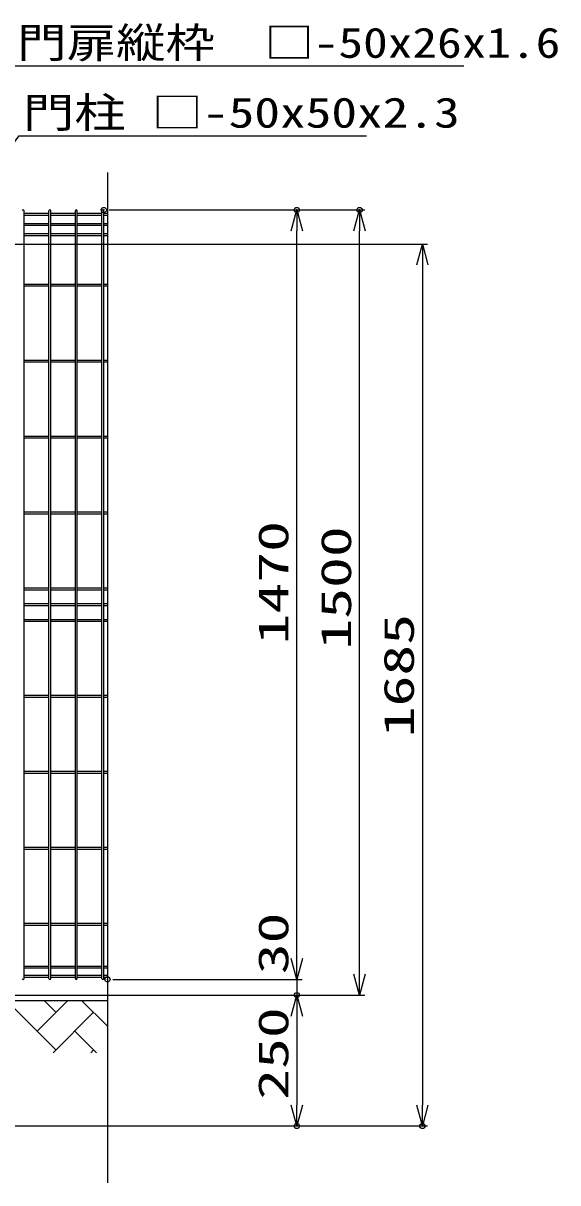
# Model space of a CAD drawing. Units: millimetres, scale not verified. Extents: x -4425 to 4425, y -3150 to 3150.
# Drawn here: x -1355 to -333, y -1228 to 988 of the extents above; entities that cross this region are included whole.
import ezdxf
from ezdxf.enums import TextEntityAlignment as Align

# ---------------------------------------------------------------- set-up
doc = ezdxf.new("R2010")
doc.units = ezdxf.units.MM
doc.header["$LTSCALE"] = 20
doc.header["$PDMODE"] = 32
doc.header["$PDSIZE"] = 10
for name, color, linetype, lineweight in [('0-2_Jﾊﾟﾈﾙ', 3, 'Continuous', 25), ('0-3_外形線', 7, 'Continuous', 25), ('0-4_寸法線', 4, 'Continuous', 25), ('0-5_寸法', 4, 'Continuous', 25), ('0-7_EXTCNT-L', 4, 'Continuous', 25), ('0-E_ハッチング', 4, 'Continuous', 25), ('1-7_LAYER12', 3, 'Continuous', 25)]:
    doc.layers.add(name, color=color, linetype=linetype, lineweight=lineweight)
doc.layers.add('0-6_DEFPOINTS', color=7, linetype='Continuous')
doc.styles.add('ＭＳ ゴシック', font='')
doc.styles.get('ＭＳ ゴシック').set_extended_font_data('MS Gothic')

# ---------------------------------------------------------------- blocks, each defined once
blk = doc.blocks.new('_Open30')
at = {"layer": '0-5_寸法'}
blk.add_line((0, 0), (-20, 0), dxfattribs=at)
blk.add_lwpolyline([(-20, 5.36), (0, 0), (-20, -5.36)], dxfattribs=at)

msp = doc.modelspace()

# ---------------------------------------------------------------- linework, layer by layer
at = {"layer": '0-2_Jﾊﾟﾈﾙ'}
for p, q in [((-1353.48, -837.59), (-1353.48, 628.81)), ((-1306.31, 623.98), (-1353.48, 623.98)), ((-1306.31, 620.38), (-1353.48, 620.38)), ((-1306.31, -837.59), (-1306.31, 628.81)), ((-1302.71, -837.59), (-1302.71, 628.81)), ((-1255.54, 623.98), (-1302.71, 623.98)), ((-1255.54, 620.38), (-1302.71, 620.38)), ((-1255.54, -837.59), (-1255.54, 628.81)), ((-1251.94, -837.59), (-1251.94, 628.81)), ((-1204.77, 623.98), (-1251.94, 623.98)), ((-1204.77, 620.38), (-1251.94, 620.38)), ((-1204.77, -837.59), (-1204.77, 628.81)), ((-1201.17, -837.59), (-1201.17, 628.81)), ((-1194.16, 623.98), (-1201.17, 623.98)), ((-1194.16, 620.38), (-1201.17, 620.38)), ((-1306.31, 604.41), (-1353.48, 604.41)), ((-1306.31, 600.81), (-1353.48, 600.81)), ((-1255.54, 604.41), (-1302.71, 604.41)), ((-1255.54, 600.81), (-1302.71, 600.81)), ((-1204.77, 604.41), (-1251.94, 604.41)), ((-1204.77, 600.81), (-1251.94, 600.81)), ((-1194.16, 604.41), (-1201.17, 604.41)), ((-1194.16, 600.81), (-1201.17, 600.81)), ((-1306.31, 584.83), (-1353.48, 584.83)), ((-1306.31, 581.23), (-1353.48, 581.23)), ((-1255.54, 584.83), (-1302.71, 584.83)), ((-1255.54, 581.23), (-1302.71, 581.23)), ((-1204.77, 584.83), (-1251.94, 584.83)), ((-1204.77, 581.23), (-1251.94, 581.23)), ((-1194.16, 584.83), (-1201.17, 584.83)), ((-1194.16, 581.23), (-1201.17, 581.23)), ((-1306.31, 488.41), (-1353.48, 488.41)), ((-1255.54, 488.41), (-1302.71, 488.41)), ((-1204.77, 488.41), (-1251.94, 488.41)), ((-1194.16, 488.41), (-1201.17, 488.41)), ((-1306.31, 484.81), (-1353.48, 484.81)), ((-1255.54, 484.81), (-1302.71, 484.81)), ((-1204.77, 484.81), (-1251.94, 484.81)), ((-1194.16, 484.81), (-1201.17, 484.81)), ((-1306.31, 343.28), (-1353.48, 343.28)), ((-1306.31, 339.68), (-1353.48, 339.68)), ((-1255.54, 343.28), (-1302.71, 343.28)), ((-1255.54, 339.68), (-1302.71, 339.68)), ((-1204.77, 343.28), (-1251.94, 343.28)), ((-1204.77, 339.68), (-1251.94, 339.68)), ((-1194.16, 343.28), (-1201.17, 343.28)), ((-1194.16, 339.68), (-1201.17, 339.68)), ((-1306.31, 198.16), (-1353.48, 198.16)), ((-1306.31, 194.56), (-1353.48, 194.56)), ((-1255.54, 198.16), (-1302.71, 198.16)), ((-1255.54, 194.56), (-1302.71, 194.56)), ((-1204.77, 198.16), (-1251.94, 198.16)), ((-1204.77, 194.56), (-1251.94, 194.56)), ((-1194.16, 198.16), (-1201.17, 198.16)), ((-1194.16, 194.56), (-1201.17, 194.56)), ((-1306.31, 53.03), (-1353.48, 53.03)), ((-1306.31, 49.43), (-1353.48, 49.43)), ((-1255.54, 53.03), (-1302.71, 53.03)), ((-1255.54, 49.43), (-1302.71, 49.43)), ((-1204.77, 53.03), (-1251.94, 53.03)), ((-1204.77, 49.43), (-1251.94, 49.43)), ((-1194.16, 53.03), (-1201.17, 53.03)), ((-1194.16, 49.43), (-1201.17, 49.43)), ((-1306.31, -92.09), (-1353.48, -92.09)), ((-1306.31, -95.69), (-1353.48, -95.69)), ((-1255.54, -92.09), (-1302.71, -92.09)), ((-1255.54, -95.69), (-1302.71, -95.69)), ((-1204.77, -92.09), (-1251.94, -92.09)), ((-1204.77, -95.69), (-1251.94, -95.69)), ((-1194.16, -92.09), (-1201.17, -92.09)), ((-1194.16, -95.69), (-1201.17, -95.69)), ((-1306.31, -122.09), (-1353.48, -122.09)), ((-1306.31, -125.69), (-1353.48, -125.69)), ((-1255.54, -122.09), (-1302.71, -122.09)), ((-1255.54, -125.69), (-1302.71, -125.69)), ((-1204.77, -122.09), (-1251.94, -122.09)), ((-1204.77, -125.69), (-1251.94, -125.69)), ((-1194.16, -122.09), (-1201.17, -122.09)), ((-1194.16, -125.69), (-1201.17, -125.69)), ((-1306.31, -152.09), (-1353.48, -152.09)), ((-1255.54, -152.09), (-1302.71, -152.09)), ((-1204.77, -152.09), (-1251.94, -152.09)), ((-1194.16, -152.09), (-1201.17, -152.09)), ((-1306.31, -155.69), (-1353.48, -155.69)), ((-1255.54, -155.69), (-1302.71, -155.69)), ((-1204.77, -155.69), (-1251.94, -155.69)), ((-1194.16, -155.69), (-1201.17, -155.69)), ((-1306.31, -297.22), (-1353.48, -297.22)), ((-1306.31, -300.82), (-1353.48, -300.82)), ((-1255.54, -297.22), (-1302.71, -297.22)), ((-1255.54, -300.82), (-1302.71, -300.82)), ((-1204.77, -297.22), (-1251.94, -297.22)), ((-1204.77, -300.82), (-1251.94, -300.82)), ((-1194.16, -297.22), (-1201.17, -297.22)), ((-1194.16, -300.82), (-1201.17, -300.82)), ((-1306.31, -442.34), (-1353.48, -442.34)), ((-1255.54, -442.34), (-1302.71, -442.34)), ((-1204.77, -442.34), (-1251.94, -442.34)), ((-1194.16, -442.34), (-1201.17, -442.34)), ((-1306.31, -445.94), (-1353.48, -445.94)), ((-1255.54, -445.94), (-1302.71, -445.94)), ((-1204.77, -445.94), (-1251.94, -445.94)), ((-1194.16, -445.94), (-1201.17, -445.94)), ((-1306.31, -587.47), (-1353.48, -587.47)), ((-1306.31, -591.07), (-1353.48, -591.07)), ((-1255.54, -587.47), (-1302.71, -587.47)), ((-1255.54, -591.07), (-1302.71, -591.07)), ((-1204.77, -587.47), (-1251.94, -587.47)), ((-1204.77, -591.07), (-1251.94, -591.07)), ((-1194.16, -587.47), (-1201.17, -587.47)), ((-1194.16, -591.07), (-1201.17, -591.07)), ((-1306.31, -732.59), (-1353.48, -732.59)), ((-1306.31, -736.19), (-1353.48, -736.19)), ((-1255.54, -732.59), (-1302.71, -732.59)), ((-1255.54, -736.19), (-1302.71, -736.19)), ((-1204.77, -732.59), (-1251.94, -732.59)), ((-1204.77, -736.19), (-1251.94, -736.19)), ((-1194.16, -732.59), (-1201.17, -732.59)), ((-1194.16, -736.19), (-1201.17, -736.19)), ((-1306.31, -814.59), (-1353.48, -814.59)), ((-1306.31, -818.19), (-1353.48, -818.19)), ((-1255.54, -814.59), (-1302.71, -814.59)), ((-1255.54, -818.19), (-1302.71, -818.19)), ((-1204.77, -814.59), (-1251.94, -814.59)), ((-1204.77, -818.19), (-1251.94, -818.19)), ((-1194.16, -814.59), (-1201.17, -814.59)), ((-1194.16, -818.19), (-1201.17, -818.19)), ((-1306.31, -832.19), (-1353.48, -832.19)), ((-1306.31, -835.79), (-1353.48, -835.79)), ((-1255.54, -832.19), (-1302.71, -832.19)), ((-1255.54, -835.79), (-1302.71, -835.79)), ((-1204.77, -832.19), (-1251.94, -832.19)), ((-1204.77, -835.79), (-1251.94, -835.79)), ((-1194.16, -832.19), (-1201.17, -832.19)), ((-1194.16, -835.79), (-1201.17, -835.79))]:
    msp.add_line(p, q, dxfattribs=at)
for centre, start, end in [((-1355.28, 628.81), 0, 180), ((-1304.51, 628.81), 0, 180), ((-1253.74, 628.81), 0, 180), ((-1202.97, 628.81), 0, 180), ((-1355.28, -837.59), 180, 0), ((-1304.51, -837.59), 180, 0), ((-1253.74, -837.59), 180, 0), ((-1202.97, -837.59), 180, 0)]:
    msp.add_arc(centre, 1.8, start, end, dxfattribs=at)
at = {"layer": '0-3_外形線'}
msp.add_line((-1394.16, -879.39), (-1194.16, -879.39), dxfattribs=at)
at = {"layer": '0-4_寸法線'}
for p, q in [((-1191.17, 630.61), (-822.14, 630.61)), ((-1191.17, 630.61), (-702.14, 630.61)), ((-832.14, -799.39), (-832.14, 590.61)), ((-712.14, -829.39), (-712.14, 590.61)), ((-1507.66, 565.61), (-582.14, 565.61)), ((-592.14, 525.61), (-592.14, -1079.39)), ((-832.14, -799.39), (-832.14, -759.39)), ((-1184.16, -839.39), (-822.14, -839.39)), ((-1184.16, -839.39), (-822.14, -839.39)), ((-832.14, -839.39), (-832.14, -869.39)), ((-1384.21, -869.39), (-702.14, -869.39)), ((-1384.21, -869.39), (-822.14, -869.39)), ((-1384.21, -869.39), (-822.14, -869.39)), ((-832.14, -909.39), (-832.14, -949.39)), ((-832.14, -909.39), (-832.14, -1079.39)), ((-1509.16, -1119.39), (-582.14, -1119.39)), ((-1509.16, -1119.39), (-822.14, -1119.39))]:
    msp.add_line(p, q, dxfattribs=at)
at = {"layer": '0-6_DEFPOINTS'}
for p in [(-1201.17, 630.61), (-832.14, 630.61), (-712.14, 630.61), (-1194.16, -839.39), (-832.14, -869.39), (-832.14, -1119.39), (-592.14, -1119.39)]:
    msp.add_point(p, dxfattribs=at)
at = {"layer": '0-7_EXTCNT-L'}
msp.add_line((-1194.16, 702.18), (-1194.16, -1227.99), dxfattribs=at)
at = {"layer": '0-E_ハッチング'}
for p, q in [((-1292.55, -974.06), (-1387.21, -879.39)), ((-1328.47, -938.14), (-1269.72, -879.39)), ((-1292.55, -902.22), (-1315.37, -879.39)), ((-1194.16, -928.76), (-1243.53, -879.39)), ((-1297.88, -979.39), (-1220.7, -902.22)), ((-1215.37, -979.39), (-1256.62, -938.14)), ((-1226.04, -979.39), (-1220.7, -974.06))]:
    msp.add_line(p, q, dxfattribs=at)
at = {"layer": '1-7_LAYER12', "color": 7}
for points in [[(-513.03, 905.14), (-1374.59, 905.14), (-1628.32, 531.36)], [(-699.23, 771.67), (-1363.94, 771.67), (-1531.88, 542.58)]]:
    msp.add_lwpolyline(points, dxfattribs=at)

# ---------------------------------------------------------------- block references
at = {"layer": '0-4_寸法線', "xscale": 2, "yscale": 2}
for p, rotation in [((-832.14, 630.61), 90), ((-712.14, 630.61), 90), ((-592.14, 565.61), 90), ((-832.14, -839.39), 270), ((-832.14, -839.39), 270), ((-712.14, -869.39), 270), ((-832.14, -869.39), 90), ((-832.14, -869.39), 90), ((-832.14, -1119.39), 270), ((-592.14, -1119.39), 270)]:
    msp.add_blockref('_Open30', p, dxfattribs=dict(at, rotation=rotation))

# ---------------------------------------------------------------- texts
at = {"layer": '0-4_寸法線', "color": 2, "style": 'ＭＳ ゴシック', "width": 1.5}
for s, p in [('1470', (-831.03, -199.39)), ('1500', (-711.03, -209.39)), ('1685', (-591.03, -376.89)), ('30', (-831.03, -829.58)), ('250', (-831.03, -1069.39))]:
    msp.add_text(s, height=57.77, rotation=90, dxfattribs=at).set_placement(p, align=Align.BOTTOM_LEFT)
at = {"layer": '1-7_LAYER12', "style": 'ＭＳ ゴシック'}
for s, width, p in [('門扉縦枠\u3000□-50x26x1.6', 1.2, (-1366.59, 904.04)), ('門柱 □-50x50x2.3', 1.25, (-1355.94, 770.57))]:
    msp.add_text(s, height=57.73, dxfattribs=dict(at, width=width)).set_placement(p, align=Align.BOTTOM_LEFT)

doc.saveas('drawing.dxf')
